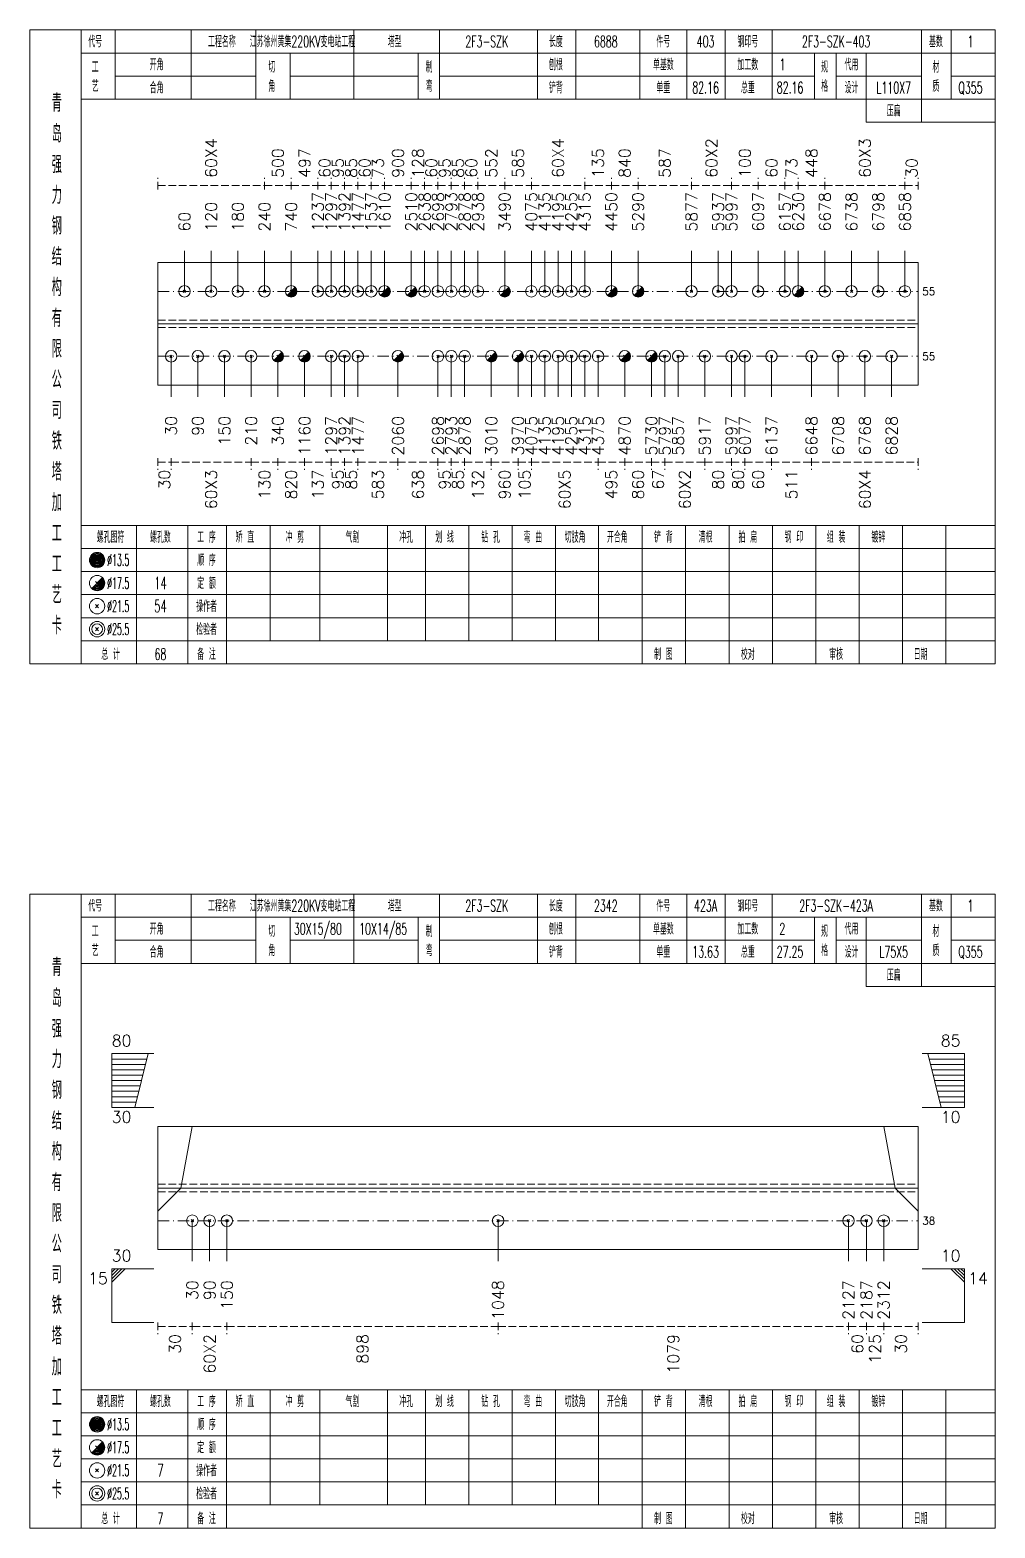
# Model space of a CAD drawing. Extents: x 0 to 4623, y -1159 to 4890.
# Drawn here: x 4359.6 to 4611, y 2925 to 3315 of the extents above; entities that cross this region are included whole.
import ezdxf
from ezdxf.enums import TextEntityAlignment as Align

# ---------------------------------------------------------------- set-up
doc = ezdxf.new("R2010")
doc.units = 0
doc.header["$MEASUREMENT"] = 0
doc.linetypes.add('一点画线', pattern=[5.2, 3, -1, 0.2, -1])
doc.linetypes.add('虚线', pattern=[2.75, 2, -0.75])
doc.layers.get('0').update_dxf_attribs({"linetype": 'CONTINUOUS', "lineweight": 25})
for name, color, linetype, lineweight in [('1', 7, 'CONTINUOUS', 25), ('4', 7, 'CONTINUOUS', 25), ('5', 7, 'CONTINUOUS', 25)]:
    doc.layers.add(name, color=color, linetype=linetype, lineweight=lineweight)
doc.styles.get("Standard").update_dxf_attribs({"font": 'simplex.shx', "width": 0.7, "height": 3, "bigfont": 'gbhzfs.shx'})

# ---------------------------------------------------------------- blocks, each defined once
blk = doc.blocks.new('孔21.5')
at = {"layer": '5', "color": 7, "linetype": 'Continuous', "lineweight": 13}
for p, q in [((-0.2, -0.2), (0.2, 0.2)), ((-0.2, 0.2), (0.2, -0.2))]:
    blk.add_line(p, q, dxfattribs=at)
blk.add_circle((0, 0), 1, dxfattribs=at)
blk = doc.blocks.new('孔17.5')
at = {"layer": '5', "color": 7, "linetype": 'Continuous', "lineweight": 13}
for p, q in [((-0.707, -0.707), (0.707, 0.707)), ((-0.2, 0.2), (0.2, -0.2))]:
    blk.add_line(p, q, dxfattribs=at)
blk.add_circle((0, 0), 1, dxfattribs=at)
for radius in [0.9, 0.8, 0.7, 0.6, 0.5, 0.4, 0.3, 0.2, 0.1]:
    blk.add_arc((0, 0), radius, 225, 45, dxfattribs=at)

msp = doc.modelspace()

# ---------------------------------------------------------------- linework, layer by layer
at = {"color": 8, "linetype": '虚线', "lineweight": 9}
for p, q in [((4392.9, 3273.5), (4392.9, 3276.5)), ((4420.704, 3273.5), (4420.704, 3276.5)), ((4420.704, 3273.5), (4420.704, 3276.5)), ((4427.654, 3273.5), (4427.654, 3276.5)), ((4427.654, 3273.5), (4427.654, 3276.5)), ((4434.605, 3273.5), (4434.605, 3276.5)), ((4434.605, 3273.5), (4434.605, 3276.5)), ((4438.081, 3273.5), (4438.081, 3276.5)), ((4438.081, 3273.5), (4438.081, 3276.5)), ((4441.556, 3273.5), (4441.556, 3276.5)), ((4441.556, 3273.5), (4441.556, 3276.5)), ((4445.032, 3273.5), (4445.032, 3276.5)), ((4445.032, 3273.5), (4445.032, 3276.5)), ((4448.507, 3273.5), (4448.507, 3276.5)), ((4448.507, 3273.5), (4448.507, 3276.5)), ((4451.982, 3273.5), (4451.982, 3276.5)), ((4451.982, 3273.5), (4451.982, 3276.5)), ((4458.933, 3273.5), (4458.933, 3276.5)), ((4458.933, 3273.5), (4458.933, 3276.5)), ((4462.409, 3273.5), (4462.409, 3276.5)), ((4462.409, 3273.5), (4462.409, 3276.5)), ((4465.884, 3273.5), (4465.884, 3276.5)), ((4465.884, 3273.5), (4465.884, 3276.5)), ((4469.36, 3273.5), (4469.36, 3276.5)), ((4469.36, 3273.5), (4469.36, 3276.5)), ((4472.835, 3273.5), (4472.835, 3276.5)), ((4472.835, 3273.5), (4472.835, 3276.5)), ((4476.311, 3273.5), (4476.311, 3276.5)), ((4476.311, 3273.5), (4476.311, 3276.5)), ((4483.261, 3273.5), (4483.261, 3276.5)), ((4483.261, 3273.5), (4483.261, 3276.5)), ((4490.212, 3273.5), (4490.212, 3276.5)), ((4490.212, 3273.5), (4490.212, 3276.5)), ((4504.114, 3273.5), (4504.114, 3276.5)), ((4504.114, 3273.5), (4504.114, 3276.5)), ((4511.065, 3273.5), (4511.065, 3276.5)), ((4511.065, 3273.5), (4511.065, 3276.5)), ((4518.016, 3273.5), (4518.016, 3276.5)), ((4518.016, 3273.5), (4518.016, 3276.5)), ((4531.918, 3273.5), (4531.918, 3276.5)), ((4531.918, 3273.5), (4531.918, 3276.5)), ((4542.344, 3273.5), (4542.344, 3276.5)), ((4542.344, 3273.5), (4542.344, 3276.5)), ((4549.295, 3273.5), (4549.295, 3276.5)), ((4549.295, 3273.5), (4549.295, 3276.5)), ((4556.246, 3273.5), (4556.246, 3276.5)), ((4556.246, 3273.5), (4556.246, 3276.5)), ((4559.721, 3273.5), (4559.721, 3276.5)), ((4559.721, 3273.5), (4559.721, 3276.5)), ((4566.672, 3273.5), (4566.672, 3276.5)), ((4566.672, 3273.5), (4566.672, 3276.5)), ((4587.525, 3273.5), (4587.525, 3276.5)), ((4587.525, 3273.5), (4587.525, 3276.5)), ((4591, 3273.5), (4591, 3276.5)), ((4392.9, 3274.5), (4420.704, 3274.5)), ((4420.704, 3274.5), (4427.654, 3274.5)), ((4427.654, 3274.5), (4434.605, 3274.5)), ((4434.605, 3274.5), (4438.081, 3274.5)), ((4438.081, 3274.5), (4441.556, 3274.5)), ((4441.556, 3274.5), (4445.032, 3274.5)), ((4445.032, 3274.5), (4448.507, 3274.5)), ((4448.507, 3274.5), (4451.982, 3274.5)), ((4451.982, 3274.5), (4458.933, 3274.5)), ((4458.933, 3274.5), (4462.409, 3274.5)), ((4462.409, 3274.5), (4465.884, 3274.5)), ((4465.884, 3274.5), (4469.36, 3274.5)), ((4469.36, 3274.5), (4472.835, 3274.5)), ((4472.835, 3274.5), (4476.311, 3274.5)), ((4476.311, 3274.5), (4483.261, 3274.5)), ((4483.261, 3274.5), (4490.212, 3274.5)), ((4490.212, 3274.5), (4504.114, 3274.5)), ((4504.114, 3274.5), (4511.065, 3274.5)), ((4511.065, 3274.5), (4518.016, 3274.5)), ((4518.016, 3274.5), (4531.918, 3274.5)), ((4531.918, 3274.5), (4542.344, 3274.5)), ((4542.344, 3274.5), (4549.295, 3274.5)), ((4549.295, 3274.5), (4556.246, 3274.5)), ((4556.246, 3274.5), (4559.721, 3274.5)), ((4559.721, 3274.5), (4566.672, 3274.5)), ((4566.672, 3274.5), (4587.525, 3274.5)), ((4587.525, 3274.5), (4591, 3274.5)), ((4392.9, 3203.5), (4392.9, 3200.5)), ((4392.9, 3202.5), (4396.375, 3202.5)), ((4396.375, 3203.5), (4396.375, 3200.5)), ((4396.375, 3203.5), (4396.375, 3200.5)), ((4396.375, 3202.5), (4417.228, 3202.5)), ((4417.228, 3203.5), (4417.228, 3200.5)), ((4417.228, 3203.5), (4417.228, 3200.5)), ((4417.228, 3202.5), (4424.179, 3202.5)), ((4424.179, 3203.5), (4424.179, 3200.5)), ((4424.179, 3203.5), (4424.179, 3200.5)), ((4424.179, 3202.5), (4431.13, 3202.5)), ((4431.13, 3203.5), (4431.13, 3200.5)), ((4431.13, 3203.5), (4431.13, 3200.5)), ((4431.13, 3202.5), (4438.081, 3202.5)), ((4438.081, 3203.5), (4438.081, 3200.5)), ((4438.081, 3203.5), (4438.081, 3200.5)), ((4438.081, 3202.5), (4441.556, 3202.5)), ((4441.556, 3203.5), (4441.556, 3200.5)), ((4441.556, 3203.5), (4441.556, 3200.5)), ((4441.556, 3202.5), (4445.032, 3202.5)), ((4445.032, 3203.5), (4445.032, 3200.5)), ((4445.032, 3203.5), (4445.032, 3200.5)), ((4445.032, 3202.5), (4455.458, 3202.5)), ((4455.458, 3203.5), (4455.458, 3200.5)), ((4455.458, 3203.5), (4455.458, 3200.5)), ((4455.458, 3202.5), (4465.884, 3202.5)), ((4465.884, 3203.5), (4465.884, 3200.5)), ((4465.884, 3203.5), (4465.884, 3200.5)), ((4465.884, 3202.5), (4469.36, 3202.5)), ((4469.36, 3203.5), (4469.36, 3200.5)), ((4469.36, 3203.5), (4469.36, 3200.5)), ((4469.36, 3202.5), (4472.835, 3202.5)), ((4472.835, 3203.5), (4472.835, 3200.5)), ((4472.835, 3203.5), (4472.835, 3200.5)), ((4472.835, 3202.5), (4479.786, 3202.5)), ((4479.786, 3203.5), (4479.786, 3200.5)), ((4479.786, 3203.5), (4479.786, 3200.5)), ((4479.786, 3202.5), (4486.737, 3202.5)), ((4486.737, 3203.5), (4486.737, 3200.5)), ((4486.737, 3203.5), (4486.737, 3200.5)), ((4486.737, 3202.5), (4490.212, 3202.5)), ((4490.212, 3203.5), (4490.212, 3200.5)), ((4490.212, 3203.5), (4490.212, 3200.5)), ((4490.212, 3202.5), (4507.589, 3202.5)), ((4507.589, 3203.5), (4507.589, 3200.5)), ((4507.589, 3203.5), (4507.589, 3200.5)), ((4507.589, 3202.5), (4514.54, 3202.5)), ((4514.54, 3203.5), (4514.54, 3200.5)), ((4514.54, 3203.5), (4514.54, 3200.5)), ((4514.54, 3202.5), (4521.491, 3202.5)), ((4521.491, 3203.5), (4521.491, 3200.5)), ((4521.491, 3203.5), (4521.491, 3200.5)), ((4521.491, 3202.5), (4524.967, 3202.5)), ((4524.967, 3203.5), (4524.967, 3200.5)), ((4524.967, 3203.5), (4524.967, 3200.5)), ((4524.967, 3202.5), (4535.393, 3202.5)), ((4535.393, 3203.5), (4535.393, 3200.5)), ((4535.393, 3203.5), (4535.393, 3200.5)), ((4535.393, 3202.5), (4542.344, 3202.5)), ((4542.344, 3203.5), (4542.344, 3200.5)), ((4542.344, 3203.5), (4542.344, 3200.5)), ((4542.344, 3202.5), (4545.819, 3202.5)), ((4545.819, 3203.5), (4545.819, 3200.5)), ((4545.819, 3203.5), (4545.819, 3200.5)), ((4545.819, 3202.5), (4552.77, 3202.5)), ((4552.77, 3203.5), (4552.77, 3200.5)), ((4552.77, 3203.5), (4552.77, 3200.5)), ((4552.77, 3202.5), (4563.196, 3202.5)), ((4563.196, 3203.5), (4563.196, 3200.5)), ((4563.196, 3203.5), (4563.196, 3200.5)), ((4563.196, 3202.5), (4591, 3202.5)), ((4591, 3203.5), (4591, 3200.5)), ((4392.9, 2978.5), (4392.9, 2975.5)), ((4392.9, 2977.5), (4401.9, 2977.5)), ((4401.9, 2978.5), (4401.9, 2975.5)), ((4401.9, 2978.5), (4401.9, 2975.5)), ((4401.9, 2977.5), (4410.9, 2977.5)), ((4410.9, 2978.5), (4410.9, 2975.5)), ((4410.9, 2978.5), (4410.9, 2975.5)), ((4410.9, 2977.5), (4481.546, 2977.5)), ((4481.546, 2978.5), (4481.546, 2975.5)), ((4481.546, 2978.5), (4481.546, 2975.5)), ((4481.546, 2977.5), (4572.814, 2977.5)), ((4572.814, 2978.5), (4572.814, 2975.5)), ((4572.814, 2978.5), (4572.814, 2975.5)), ((4572.814, 2977.5), (4577.5, 2977.5)), ((4577.5, 2978.5), (4577.5, 2975.5)), ((4577.5, 2978.5), (4577.5, 2975.5)), ((4577.5, 2977.5), (4582, 2977.5)), ((4582, 2978.5), (4582, 2975.5)), ((4582, 2978.5), (4582, 2975.5)), ((4582, 2977.5), (4591, 2977.5)), ((4591, 2978.5), (4591, 2975.5))]:
    msp.add_line(p, q, dxfattribs=at)
at = {"color": 7, "linetype": 'Continuous', "lineweight": 13}
for p, q in [((4399.851, 3246.955), (4399.851, 3257.5)), ((4406.802, 3246.955), (4406.802, 3257.5)), ((4413.753, 3246.955), (4413.753, 3257.5)), ((4420.704, 3246.955), (4420.704, 3257.5)), ((4427.654, 3246.955), (4427.654, 3257.5)), ((4434.605, 3246.955), (4434.605, 3257.5)), ((4438.081, 3246.955), (4438.081, 3257.5)), ((4441.556, 3246.955), (4441.556, 3257.5)), ((4445.032, 3246.955), (4445.032, 3257.5)), ((4448.507, 3246.955), (4448.507, 3257.5)), ((4451.982, 3246.955), (4451.982, 3257.5)), ((4458.933, 3246.955), (4458.933, 3257.5)), ((4462.409, 3246.955), (4462.409, 3257.5)), ((4465.884, 3246.955), (4465.884, 3257.5)), ((4469.36, 3246.955), (4469.36, 3257.5)), ((4472.835, 3246.955), (4472.835, 3257.5)), ((4476.311, 3246.955), (4476.311, 3257.5)), ((4483.261, 3246.955), (4483.261, 3257.5)), ((4490.212, 3246.955), (4490.212, 3257.5)), ((4493.688, 3246.955), (4493.688, 3257.5)), ((4497.163, 3246.955), (4497.163, 3257.5)), ((4500.639, 3246.955), (4500.639, 3257.5)), ((4504.114, 3246.955), (4504.114, 3257.5)), ((4511.065, 3246.955), (4511.065, 3257.5)), ((4518.016, 3246.955), (4518.016, 3257.5)), ((4531.918, 3246.955), (4531.918, 3257.5)), ((4538.868, 3246.955), (4538.868, 3257.5)), ((4542.344, 3246.955), (4542.344, 3257.5)), ((4549.295, 3246.955), (4549.295, 3257.5)), ((4556.246, 3246.955), (4556.246, 3257.5)), ((4559.721, 3246.955), (4559.721, 3257.5)), ((4566.672, 3246.955), (4566.672, 3257.5)), ((4573.623, 3246.955), (4573.623, 3257.5)), ((4580.574, 3246.955), (4580.574, 3257.5)), ((4587.525, 3246.955), (4587.525, 3257.5)), ((4396.375, 3230.045), (4396.375, 3219.5)), ((4403.326, 3230.045), (4403.326, 3219.5)), ((4410.277, 3230.045), (4410.277, 3219.5)), ((4417.228, 3230.045), (4417.228, 3219.5)), ((4424.179, 3230.045), (4424.179, 3219.5)), ((4431.13, 3230.045), (4431.13, 3219.5)), ((4438.081, 3230.045), (4438.081, 3219.5)), ((4441.556, 3230.045), (4441.556, 3219.5)), ((4445.032, 3230.045), (4445.032, 3219.5)), ((4455.458, 3230.045), (4455.458, 3219.5)), ((4465.884, 3230.045), (4465.884, 3219.5)), ((4469.36, 3230.045), (4469.36, 3219.5)), ((4472.835, 3230.045), (4472.835, 3219.5)), ((4479.786, 3230.045), (4479.786, 3219.5)), ((4486.737, 3230.045), (4486.737, 3219.5)), ((4490.212, 3230.045), (4490.212, 3219.5)), ((4493.688, 3230.045), (4493.688, 3219.5)), ((4497.163, 3230.045), (4497.163, 3219.5)), ((4500.639, 3230.045), (4500.639, 3219.5)), ((4504.114, 3230.045), (4504.114, 3219.5)), ((4507.589, 3230.045), (4507.589, 3219.5)), ((4514.54, 3230.045), (4514.54, 3219.5)), ((4521.491, 3230.045), (4521.491, 3219.5)), ((4524.967, 3230.045), (4524.967, 3219.5)), ((4528.442, 3230.045), (4528.442, 3219.5)), ((4535.393, 3230.045), (4535.393, 3219.5)), ((4542.344, 3230.045), (4542.344, 3219.5)), ((4545.819, 3230.045), (4545.819, 3219.5)), ((4552.77, 3230.045), (4552.77, 3219.5)), ((4563.196, 3230.045), (4563.196, 3219.5)), ((4570.147, 3230.045), (4570.147, 3219.5)), ((4577.098, 3230.045), (4577.098, 3219.5)), ((4584.049, 3230.045), (4584.049, 3219.5)), ((4380.9, 3048.5), (4391.9, 3048.5)), ((4380.9, 3034.5), (4380.9, 3048.5)), ((4380.9, 3047.1), (4390.05, 3047.1)), ((4386.9, 3034.5), (4390.4, 3048.5)), ((4603, 3048.5), (4592, 3048.5)), ((4597, 3034.5), (4593.5, 3048.5)), ((4603, 3047.1), (4593.85, 3047.1)), ((4603, 3034.5), (4603, 3048.5)), ((4380.9, 3045.7), (4389.7, 3045.7)), ((4380.9, 3044.3), (4389.35, 3044.3)), ((4380.9, 3042.9), (4389, 3042.9)), ((4603, 3045.7), (4594.2, 3045.7)), ((4603, 3044.3), (4594.55, 3044.3)), ((4603, 3042.9), (4594.9, 3042.9)), ((4380.9, 3041.5), (4388.65, 3041.5)), ((4380.9, 3040.1), (4388.3, 3040.1)), ((4380.9, 3038.7), (4387.95, 3038.7)), ((4603, 3041.5), (4595.25, 3041.5)), ((4603, 3040.1), (4595.6, 3040.1)), ((4603, 3038.7), (4595.95, 3038.7)), ((4380.9, 3037.3), (4387.6, 3037.3)), ((4380.9, 3035.9), (4387.25, 3035.9)), ((4380.9, 3034.5), (4391.9, 3034.5)), ((4603, 3034.5), (4592, 3034.5)), ((4603, 3037.3), (4596.3, 3037.3)), ((4603, 3035.9), (4596.65, 3035.9)), ((4398.9, 3013.5), (4401.9, 3029.5)), ((4585, 3013.5), (4582, 3029.5)), ((4392.9, 3007.5), (4398.9, 3013.5)), ((4591, 3007.5), (4585, 3013.5)), ((4401.9, 3005), (4401.9, 2994.5)), ((4406.4, 3005), (4406.4, 2994.5)), ((4410.9, 3005), (4410.9, 2994.5)), ((4481.546, 3005), (4481.546, 2994.5)), ((4572.814, 3005), (4572.814, 2994.5)), ((4577.5, 3005), (4577.5, 2994.5)), ((4582, 3005), (4582, 2994.5)), ((4380.9, 2992.5), (4391.9, 2992.5)), ((4380.9, 2992.5), (4380.9, 2978.5)), ((4381.775, 2992.5), (4380.9, 2991.625)), ((4382.65, 2992.5), (4380.9, 2990.75)), ((4383.525, 2992.5), (4380.9, 2989.875)), ((4384.4, 2992.5), (4380.9, 2989)), ((4603, 2992.5), (4592, 2992.5)), ((4599.5, 2992.5), (4603, 2989)), ((4600.375, 2992.5), (4603, 2989.875)), ((4601.25, 2992.5), (4603, 2990.75)), ((4602.125, 2992.5), (4603, 2991.625)), ((4603, 2992.5), (4603, 2978.5)), ((4380.9, 2978.5), (4391.9, 2978.5)), ((4603, 2978.5), (4592, 2978.5))]:
    msp.add_line(p, q, dxfattribs=at)
at = {"color": 7, "linetype": 'Continuous', "lineweight": 18}
for p, q in [((4392.9, 3254.455), (4392.9, 3222.545)), ((4392.9, 3254.455), (4591, 3254.455)), ((4591, 3254.455), (4591, 3222.545)), ((4392.9, 3238.5), (4591, 3238.5)), ((4392.9, 3029.5), (4392.9, 2997.5)), ((4392.9, 3029.5), (4591, 3029.5)), ((4591, 3029.5), (4591, 2997.5)), ((4392.9, 3013.5), (4591, 3013.5))]:
    msp.add_line(p, q, dxfattribs=at)
at = {"color": 3, "linetype": '一点画线', "lineweight": 13}
for p, q in [((4392.9, 3246.955), (4591, 3246.955)), ((4392.9, 3230.045), (4591, 3230.045)), ((4392.9, 3005), (4591, 3005))]:
    msp.add_line(p, q, dxfattribs=at)
at = {"color": 1, "linetype": '虚线', "lineweight": 18}
for p, q in [((4392.9, 3239.455), (4591, 3239.455)), ((4392.9, 3237.545), (4591, 3237.545)), ((4392.9, 3014.5), (4591, 3014.5)), ((4392.9, 3012.5), (4591, 3012.5))]:
    msp.add_line(p, q, dxfattribs=at)
at = {"layer": '1', "color": 7, "linetype": 'Continuous', "lineweight": 18}
for p, q in [((4392.9, 3222.545), (4591, 3222.545)), ((4392.9, 2997.5), (4591, 2997.5))]:
    msp.add_line(p, q, dxfattribs=at)
at = {"layer": '4', "color": 1, "linetype": 'Continuous', "lineweight": 18}
for p, q in [((4372.9, 3150), (4372.9, 3315)), ((4381.8, 3297), (4381.8, 3315)), ((4401.6, 3297), (4401.6, 3315)), ((4418.4, 3297), (4418.4, 3315)), ((4444, 3297), (4444, 3315)), ((4466.3, 3297), (4466.3, 3315)), ((4491.8, 3297), (4491.8, 3315)), ((4501.8, 3297), (4501.8, 3315)), ((4518.5, 3297), (4518.5, 3315)), ((4530.7, 3297), (4530.7, 3315)), ((4540.7, 3297), (4540.7, 3315)), ((4552.9, 3297), (4552.9, 3315)), ((4591.8, 3291), (4591.8, 3315)), ((4599.6, 3297), (4599.6, 3315)), ((4372.9, 3309), (4611, 3309)), ((4427.4, 3297), (4427.4, 3309)), ((4460.7, 3297), (4460.7, 3309)), ((4564, 3297), (4564, 3309)), ((4569.6, 3297), (4569.6, 3309)), ((4577.4, 3291), (4577.4, 3309)), ((4381.8, 3303), (4418.4, 3303)), ((4427.4, 3303), (4460.7, 3303)), ((4466.3, 3303), (4564, 3303)), ((4569.6, 3303), (4591.8, 3303)), ((4599.6, 3303), (4611, 3303)), ((4372.9, 3297), (4611, 3297)), ((4577.4, 3291), (4611, 3291)), ((4372.9, 3186), (4611, 3186)), ((4387.4, 3150), (4387.4, 3186)), ((4400.7, 3150), (4400.7, 3186)), ((4410.8, 3150), (4410.8, 3186)), ((4422.2, 3156), (4422.2, 3186)), ((4435.1, 3156), (4435.1, 3186)), ((4452.7, 3156), (4452.7, 3186)), ((4462.6, 3156), (4462.6, 3186)), ((4473.9, 3156), (4473.9, 3186)), ((4485.2, 3156), (4485.2, 3186)), ((4496.5, 3156), (4496.5, 3186)), ((4507.7, 3156), (4507.7, 3186)), ((4519.1, 3156), (4519.1, 3186)), ((4530.4, 3156), (4530.4, 3186)), ((4541.7, 3156), (4541.7, 3186)), ((4553, 3156), (4553, 3186)), ((4564.3, 3156), (4564.3, 3186)), ((4575.6, 3156), (4575.6, 3186)), ((4586.9, 3156), (4586.9, 3186)), ((4598.2, 3156), (4598.2, 3186)), ((4372.9, 3180), (4611, 3180)), ((4372.9, 3174), (4611, 3174)), ((4372.9, 3168), (4611, 3168)), ((4372.9, 3162), (4611, 3162)), ((4372.9, 3156), (4611, 3156)), ((4519.1, 3150), (4519.1, 3156)), ((4530.4, 3150), (4530.4, 3156)), ((4541.7, 3150), (4541.7, 3156)), ((4553, 3150), (4553, 3156)), ((4564.3, 3150), (4564.3, 3156)), ((4575.6, 3150), (4575.6, 3156)), ((4586.9, 3150), (4586.9, 3156)), ((4598.2, 3150), (4598.2, 3156)), ((4372.9, 2925), (4372.9, 3090)), ((4381.8, 3072), (4381.8, 3090)), ((4401.6, 3072), (4401.6, 3090)), ((4418.4, 3072), (4418.4, 3090)), ((4444, 3072), (4444, 3090)), ((4466.3, 3072), (4466.3, 3090)), ((4491.8, 3072), (4491.8, 3090)), ((4501.8, 3072), (4501.8, 3090)), ((4518.5, 3072), (4518.5, 3090)), ((4530.7, 3072), (4530.7, 3090)), ((4540.7, 3072), (4540.7, 3090)), ((4552.9, 3072), (4552.9, 3090)), ((4591.8, 3066), (4591.8, 3090)), ((4599.6, 3072), (4599.6, 3090)), ((4372.9, 3084), (4611, 3084)), ((4427.4, 3072), (4427.4, 3084)), ((4460.7, 3072), (4460.7, 3084)), ((4564, 3072), (4564, 3084)), ((4569.6, 3072), (4569.6, 3084)), ((4577.4, 3066), (4577.4, 3084)), ((4381.8, 3078), (4418.4, 3078)), ((4427.4, 3078), (4460.7, 3078)), ((4466.3, 3078), (4564, 3078)), ((4569.6, 3078), (4591.8, 3078)), ((4599.6, 3078), (4611, 3078)), ((4372.9, 3072), (4611, 3072)), ((4577.4, 3066), (4611, 3066)), ((4372.9, 2961), (4611, 2961)), ((4387.4, 2925), (4387.4, 2961)), ((4400.7, 2925), (4400.7, 2961)), ((4410.8, 2925), (4410.8, 2961)), ((4422.2, 2931), (4422.2, 2961)), ((4435.1, 2931), (4435.1, 2961)), ((4452.7, 2931), (4452.7, 2961)), ((4462.6, 2931), (4462.6, 2961)), ((4473.9, 2931), (4473.9, 2961)), ((4485.2, 2931), (4485.2, 2961)), ((4496.5, 2931), (4496.5, 2961)), ((4507.7, 2931), (4507.7, 2961)), ((4519.1, 2931), (4519.1, 2961)), ((4530.4, 2931), (4530.4, 2961)), ((4541.7, 2931), (4541.7, 2961)), ((4553, 2931), (4553, 2961)), ((4564.3, 2931), (4564.3, 2961)), ((4575.6, 2931), (4575.6, 2961)), ((4586.9, 2931), (4586.9, 2961)), ((4598.2, 2931), (4598.2, 2961)), ((4372.9, 2955), (4611, 2955)), ((4372.9, 2949), (4611, 2949)), ((4372.9, 2943), (4611, 2943)), ((4372.9, 2937), (4611, 2937)), ((4372.9, 2931), (4611, 2931)), ((4519.1, 2925), (4519.1, 2931)), ((4530.4, 2925), (4530.4, 2931)), ((4541.7, 2925), (4541.7, 2931)), ((4553, 2925), (4553, 2931)), ((4564.3, 2925), (4564.3, 2931)), ((4575.6, 2925), (4575.6, 2931)), ((4586.9, 2925), (4586.9, 2931)), ((4598.2, 2925), (4598.2, 2931))]:
    msp.add_line(p, q, dxfattribs=at)
at = {"layer": '4', "color": 7, "linetype": 'Continuous', "lineweight": 13}
for p, q in [((4376.9, 3176.8), (4377.3, 3177.2)), ((4377.3, 3176.8), (4376.9, 3177.2)), ((4375.686, 3169.586), (4378.514, 3172.414)), ((4376.7, 3171.4), (4377.5, 3170.6)), ((4376.7, 3164.6), (4377.5, 3165.4)), ((4376.7, 3165.4), (4377.5, 3164.6)), ((4376.7, 3158.6), (4377.5, 3159.4)), ((4376.7, 3159.4), (4377.5, 3158.6)), ((4376.9, 2951.8), (4377.3, 2952.2)), ((4377.3, 2951.8), (4376.9, 2952.2)), ((4375.686, 2944.586), (4378.514, 2947.414)), ((4376.7, 2946.4), (4377.5, 2945.6)), ((4376.7, 2939.6), (4377.5, 2940.4)), ((4376.7, 2940.4), (4377.5, 2939.6)), ((4376.7, 2933.6), (4377.5, 2934.4)), ((4376.7, 2934.4), (4377.5, 2933.6))]:
    msp.add_line(p, q, dxfattribs=at)
at = {"layer": '4', "color": 1, "linetype": 'Continuous', "lineweight": 18}
for points in [[(4359.6, 3315), (4359.6, 3150), (4611, 3150), (4611, 3315)], [(4359.6, 3090), (4359.6, 2925), (4611, 2925), (4611, 3090)]]:
    msp.add_lwpolyline(points, close=True, dxfattribs=at)
at = {"layer": '4', "color": 7, "linetype": 'Continuous', "lineweight": 13}
for centre, radius in [((4377.1, 3177), 2), ((4377.1, 3177), 1.8), ((4377.1, 3177), 1.6), ((4377.1, 3177), 1.4), ((4377.1, 3177), 1.2), ((4377.1, 3177), 1), ((4377.1, 3177), 0.8), ((4377.1, 3177), 0.6), ((4377.1, 3177), 0.4), ((4377.1, 3177), 0.2), ((4377.1, 3171), 2), ((4377.1, 3165), 2), ((4377.1, 3159), 2), ((4377.1, 3159), 1.4), ((4377.1, 2952), 2), ((4377.1, 2952), 1.8), ((4377.1, 2952), 1.6), ((4377.1, 2952), 1.4), ((4377.1, 2952), 1.2), ((4377.1, 2952), 1), ((4377.1, 2952), 0.8), ((4377.1, 2952), 0.6), ((4377.1, 2952), 0.4), ((4377.1, 2952), 0.2), ((4377.1, 2946), 2), ((4377.1, 2940), 2), ((4377.1, 2934), 2), ((4377.1, 2934), 1.4)]:
    msp.add_circle(centre, radius, dxfattribs=at)
for centre, radius in [((4377.1, 3171), 1.8), ((4377.1, 3171), 1.6), ((4377.1, 3171), 1.4), ((4377.1, 3171), 1.2), ((4377.1, 3171), 1), ((4377.1, 3171), 0.8), ((4377.1, 3171), 0.6), ((4377.1, 3171), 0.4), ((4377.1, 3171), 0.2), ((4377.1, 2946), 1.8), ((4377.1, 2946), 1.6), ((4377.1, 2946), 1.4), ((4377.1, 2946), 1.2), ((4377.1, 2946), 1), ((4377.1, 2946), 0.8), ((4377.1, 2946), 0.6), ((4377.1, 2946), 0.4), ((4377.1, 2946), 0.2)]:
    msp.add_arc(centre, radius, 225, 45, dxfattribs=at)

# ---------------------------------------------------------------- block references
at = {"color": 7, "linetype": 'Continuous', "lineweight": 13, "xscale": 1.5, "yscale": 1.5, "zscale": 1.5}
for name, p in [('孔21.5', (4399.851, 3246.955)), ('孔21.5', (4406.802, 3246.955)), ('孔21.5', (4413.753, 3246.955)), ('孔21.5', (4420.704, 3246.955)), ('孔17.5', (4427.654, 3246.955)), ('孔21.5', (4434.605, 3246.955)), ('孔21.5', (4438.081, 3246.955)), ('孔21.5', (4441.556, 3246.955)), ('孔21.5', (4445.032, 3246.955)), ('孔21.5', (4448.507, 3246.955)), ('孔17.5', (4451.982, 3246.955)), ('孔17.5', (4458.933, 3246.955)), ('孔21.5', (4462.409, 3246.955)), ('孔21.5', (4465.884, 3246.955)), ('孔21.5', (4469.36, 3246.955)), ('孔21.5', (4472.835, 3246.955)), ('孔21.5', (4476.311, 3246.955)), ('孔17.5', (4483.261, 3246.955)), ('孔21.5', (4490.212, 3246.955)), ('孔21.5', (4493.688, 3246.955)), ('孔21.5', (4497.163, 3246.955)), ('孔21.5', (4500.639, 3246.955)), ('孔21.5', (4504.114, 3246.955)), ('孔17.5', (4511.065, 3246.955)), ('孔17.5', (4518.016, 3246.955)), ('孔21.5', (4531.918, 3246.955)), ('孔21.5', (4538.868, 3246.955)), ('孔21.5', (4542.344, 3246.955)), ('孔21.5', (4549.295, 3246.955)), ('孔21.5', (4556.246, 3246.955)), ('孔17.5', (4559.721, 3246.955)), ('孔21.5', (4566.672, 3246.955)), ('孔21.5', (4573.623, 3246.955)), ('孔21.5', (4580.574, 3246.955)), ('孔21.5', (4587.525, 3246.955))]:
    msp.add_blockref(name, p, dxfattribs=at)
at = {"layer": '1', "color": 7, "linetype": 'Continuous', "lineweight": 13, "xscale": 1.5, "yscale": 1.5, "zscale": 1.5}
for name, p in [('孔21.5', (4396.375, 3230.045)), ('孔21.5', (4403.326, 3230.045)), ('孔21.5', (4410.277, 3230.045)), ('孔21.5', (4417.228, 3230.045)), ('孔17.5', (4424.179, 3230.045)), ('孔17.5', (4431.13, 3230.045)), ('孔21.5', (4438.081, 3230.045)), ('孔21.5', (4441.556, 3230.045)), ('孔21.5', (4445.032, 3230.045)), ('孔17.5', (4455.458, 3230.045)), ('孔21.5', (4465.884, 3230.045)), ('孔21.5', (4469.36, 3230.045)), ('孔21.5', (4472.835, 3230.045)), ('孔17.5', (4479.786, 3230.045)), ('孔17.5', (4486.737, 3230.045)), ('孔21.5', (4490.212, 3230.045)), ('孔21.5', (4493.688, 3230.045)), ('孔21.5', (4497.163, 3230.045)), ('孔21.5', (4500.639, 3230.045)), ('孔21.5', (4504.114, 3230.045)), ('孔21.5', (4507.589, 3230.045)), ('孔17.5', (4514.54, 3230.045)), ('孔17.5', (4521.491, 3230.045)), ('孔21.5', (4524.967, 3230.045)), ('孔21.5', (4528.442, 3230.045)), ('孔21.5', (4535.393, 3230.045)), ('孔21.5', (4542.344, 3230.045)), ('孔21.5', (4545.819, 3230.045)), ('孔21.5', (4552.77, 3230.045)), ('孔21.5', (4563.196, 3230.045)), ('孔21.5', (4570.147, 3230.045)), ('孔21.5', (4577.098, 3230.045)), ('孔21.5', (4584.049, 3230.045)), ('孔21.5', (4401.9, 3005)), ('孔21.5', (4406.4, 3005)), ('孔21.5', (4410.9, 3005)), ('孔21.5', (4481.546, 3005)), ('孔21.5', (4572.814, 3005)), ('孔21.5', (4577.5, 3005)), ('孔21.5', (4582, 3005))]:
    msp.add_blockref(name, p, dxfattribs=at)

# ---------------------------------------------------------------- texts
at = {"color": 8, "linetype": 'Continuous', "lineweight": 9}
for s, p in [('60X4', (4406.802, 3276.5)), ('500', (4424.179, 3276.5)), ('497', (4431.13, 3276.5)), ('900', (4455.458, 3276.5)), ('128', (4460.671, 3276.5)), ('552', (4479.786, 3276.5)), ('585', (4486.737, 3276.5)), ('60X4', (4497.163, 3276.5)), ('135', (4507.589, 3276.5)), ('840', (4514.54, 3276.5)), ('587', (4524.967, 3276.5)), ('60X2', (4537.131, 3276.5)), ('100', (4545.819, 3276.5)), ('448', (4563.196, 3276.5)), ('60X3', (4577.098, 3276.5)), ('60', (4436.343, 3276.5)), ('95', (4439.818, 3276.5)), ('85', (4443.294, 3276.5)), ('60', (4446.769, 3276.5)), ('73', (4450.245, 3276.5)), ('60', (4464.146, 3276.5)), ('95', (4467.622, 3276.5)), ('85', (4471.097, 3276.5)), ('60', (4474.573, 3276.5)), ('60', (4552.77, 3276.5)), ('73', (4557.983, 3276.5)), ('30', (4589.262, 3276.5))]:
    msp.add_text(s, height=3, rotation=90, dxfattribs=at).set_placement(p, align=Align.MIDDLE_LEFT)
at = {"color": 7, "linetype": 'Continuous', "lineweight": 13}
for s, p in [('1237', (4434.605, 3262.5)), ('1297', (4438.081, 3262.5)), ('1392', (4441.556, 3262.5)), ('1477', (4445.032, 3262.5)), ('1537', (4448.507, 3262.5)), ('1610', (4451.982, 3262.5)), ('2510', (4458.933, 3262.5)), ('2638', (4462.409, 3262.5)), ('2698', (4465.884, 3262.5)), ('2793', (4469.36, 3262.5)), ('2878', (4472.835, 3262.5)), ('2938', (4476.311, 3262.5)), ('3490', (4483.261, 3262.5)), ('4075', (4490.212, 3262.5)), ('4135', (4493.688, 3262.5)), ('4195', (4497.163, 3262.5)), ('4255', (4500.639, 3262.5)), ('4315', (4504.114, 3262.5)), ('4450', (4511.065, 3262.5)), ('5290', (4518.016, 3262.5)), ('5877', (4531.918, 3262.5)), ('5937', (4538.868, 3262.5)), ('5997', (4542.344, 3262.5)), ('6097', (4549.295, 3262.5)), ('6157', (4556.246, 3262.5)), ('6230', (4559.721, 3262.5)), ('6678', (4566.672, 3262.5)), ('6738', (4573.623, 3262.5)), ('6798', (4580.574, 3262.5)), ('6858', (4587.525, 3262.5)), ('120', (4406.802, 3262.5)), ('180', (4413.753, 3262.5)), ('240', (4420.704, 3262.5)), ('740', (4427.654, 3262.5)), ('60', (4399.851, 3262.5))]:
    msp.add_text(s, height=3, rotation=90, dxfattribs=at).set_placement(p, align=Align.MIDDLE_LEFT)
for s, p in [('55', (4592, 3246.955)), ('55', (4592, 3230.045)), ('38', (4592, 3005))]:
    msp.add_text(s, height=2, dxfattribs=at).set_placement(p, align=Align.MIDDLE_LEFT)
at = {"color": 8, "linetype": 'Continuous', "lineweight": 9}
for s, p in [('30', (4394.638, 3200.5)), ('60X3', (4406.802, 3200.5)), ('130', (4420.704, 3200.5)), ('820', (4427.654, 3200.5)), ('137', (4434.605, 3200.5)), ('95', (4439.818, 3200.5)), ('85', (4443.294, 3200.5)), ('583', (4450.245, 3200.5)), ('638', (4460.671, 3200.5)), ('95', (4467.622, 3200.5)), ('85', (4471.097, 3200.5)), ('132', (4476.311, 3200.5)), ('960', (4483.261, 3200.5)), ('105', (4488.475, 3200.5)), ('60X5', (4498.901, 3200.5)), ('495', (4511.065, 3200.5)), ('860', (4518.016, 3200.5)), ('67', (4523.229, 3200.5)), ('60X2', (4530.18, 3200.5)), ('80', (4538.868, 3200.5)), ('80', (4544.082, 3200.5)), ('60', (4549.295, 3200.5)), ('511', (4557.983, 3200.5)), ('60X4', (4577.098, 3200.5)), ('30', (4397.4, 2975.5)), ('60X2', (4406.4, 2975.5)), ('898', (4446.223, 2975.5)), ('1079', (4527.18, 2975.5)), ('60', (4575.157, 2975.5)), ('125', (4579.75, 2975.5)), ('30', (4586.5, 2975.5))]:
    msp.add_text(s, height=3, rotation=90, dxfattribs=at).set_placement(p, align=Align.MIDDLE_RIGHT)
at = {"color": 7, "linetype": 'Continuous', "lineweight": 13}
for s, p in [('80', (4380.9, 3049.5)), ('30', (4380.9, 2993.5))]:
    msp.add_text(s, height=3, dxfattribs=at).set_placement(p, align=Align.BOTTOM_LEFT)
for s, p in [('85', (4602, 3049.5)), ('10', (4602, 2993.5))]:
    msp.add_text(s, height=3, dxfattribs=at).set_placement(p, align=Align.BOTTOM_RIGHT)
for s, p in [('30', (4380.9, 3033.5)), ('14', (4604, 2991.5))]:
    msp.add_text(s, height=3, dxfattribs=at).set_placement(p, align=Align.TOP_LEFT)
for s, p in [('10', (4602, 3033.5)), ('15', (4379.9, 2991.5))]:
    msp.add_text(s, height=3, dxfattribs=at).set_placement(p, align=Align.TOP_RIGHT)
at = {"layer": '1', "color": 7, "linetype": 'Continuous', "lineweight": 13}
for s, p in [('30', (4396.375, 3214.5)), ('90', (4403.326, 3214.5)), ('150', (4410.277, 3214.5)), ('210', (4417.228, 3214.5)), ('340', (4424.179, 3214.5)), ('1160', (4431.13, 3214.5)), ('1297', (4438.081, 3214.5)), ('1392', (4441.556, 3214.5)), ('1477', (4445.032, 3214.5)), ('2060', (4455.458, 3214.5)), ('2698', (4465.884, 3214.5)), ('2793', (4469.36, 3214.5)), ('2878', (4472.835, 3214.5)), ('3010', (4479.786, 3214.5)), ('3970', (4486.737, 3214.5)), ('4075', (4490.212, 3214.5)), ('4135', (4493.688, 3214.5)), ('4195', (4497.163, 3214.5)), ('4255', (4500.639, 3214.5)), ('4315', (4504.114, 3214.5)), ('4375', (4507.589, 3214.5)), ('4870', (4514.54, 3214.5)), ('5730', (4521.491, 3214.5)), ('5797', (4524.967, 3214.5)), ('5857', (4528.442, 3214.5)), ('5917', (4535.393, 3214.5)), ('5997', (4542.344, 3214.5)), ('6077', (4545.819, 3214.5)), ('6137', (4552.77, 3214.5)), ('6648', (4563.196, 3214.5)), ('6708', (4570.147, 3214.5)), ('6768', (4577.098, 3214.5)), ('6828', (4584.049, 3214.5)), ('30', (4401.9, 2989.5)), ('90', (4406.4, 2989.5)), ('150', (4410.9, 2989.5)), ('1048', (4481.546, 2989.5)), ('2127', (4572.814, 2989.5)), ('2187', (4577.5, 2989.5)), ('2312', (4582, 2989.5))]:
    msp.add_text(s, height=3, rotation=90, dxfattribs=at).set_placement(p, align=Align.MIDDLE_RIGHT)
at = {"layer": '4', "color": 1, "linetype": 'Continuous', "lineweight": 13}
for s, height, width, p in [('代号', 3, 0.6, (4376.6, 3312)), ('工程名称', 3, 0.6, (4409.6, 3312)), ('江苏徐州黄集220KV变电站工程', 3, 0.6, (4430.6, 3312)), ('塔型', 3, 0.6, (4454.6, 3312)), ('2F3-SZK', 3, 0.6, (4478.6, 3312)), ('长度', 3, 0.6, (4496.6, 3312)), ('6888', 3, 0.6, (4509.6, 3312)), ('件号', 3, 0.6, (4524.6, 3312)), ('403', 3, 0.6, (4535.6, 3312)), ('钢印号', 3, 0.6, (4546.6, 3312)), ('2F3-SZK-403', 3, 0.6, (4569.6, 3312)), ('基数', 3, 0.6, (4595.6, 3312)), ('1', 3, 0.6, (4604.6, 3312)), ('开角', 3, 0.6, (4392.6, 3306)), ('刨根', 3, 0.6, (4496.6, 3306)), ('单基数', 3, 0.6, (4524.6, 3306)), ('加工数', 3, 0.6, (4546.6, 3306)), ('1', 3, 0.6, (4555.6, 3306)), ('代用', 3, 0.6, (4573.6, 3306)), ('材', 3, 0.6, (4595.6, 3305.4)), ('工', 3, 0.6, (4376.6, 3305.4)), ('切', 3, 0.6, (4422.6, 3305.4)), ('制', 3, 0.6, (4463.6, 3305.4)), ('规', 3, 0.6, (4566.6, 3305.4)), ('艺', 3, 0.6, (4376.6, 3300.4)), ('合角', 3, 0.6, (4392.6, 3300)), ('角', 3, 0.6, (4422.6, 3300.4)), ('弯', 3, 0.6, (4463.6, 3300.4)), ('铲背', 3, 0.6, (4496.6, 3300)), ('单重', 3, 0.6, (4524.6, 3300)), ('82.16', 3, 0.6, (4535.6, 3300)), ('总重', 3, 0.6, (4546.6, 3300)), ('82.16', 3, 0.6, (4557.6, 3300)), ('格', 3, 0.6, (4566.6, 3300.4)), ('设计', 3, 0.6, (4573.6, 3300)), ('L110X7', 3, 0.6, (4584.6, 3300)), ('质', 3, 0.6, (4595.6, 3300.4)), ('Q355', 3, 0.6, (4604.6, 3300)), ('青', 4.6, 0.8, (4366.6, 3296)), ('压扁', 3, 0.6, (4584.6, 3294)), ('岛', 4.6, 0.8, (4366.6, 3288)), ('强', 4.6, 0.8, (4366.6, 3280)), ('力', 4.6, 0.8, (4366.6, 3272)), ('钢', 4.6, 0.8, (4366.6, 3264)), ('结', 4.6, 0.8, (4366.6, 3256)), ('构', 4.6, 0.8, (4366.6, 3248)), ('有', 4.6, 0.8, (4366.6, 3240)), ('限', 4.6, 0.8, (4366.6, 3232)), ('公', 4.6, 0.8, (4366.6, 3224)), ('司', 4.6, 0.8, (4366.6, 3216)), ('铁', 4.6, 0.8, (4366.6, 3208)), ('塔', 4.6, 0.8, (4366.6, 3200)), ('加', 4.6, 0.8, (4366.6, 3192)), ('工', 4.6, 0.8, (4366.6, 3184)), ('螺孔图符', 3, 0.6, (4380.6, 3183)), ('螺孔数', 3, 0.6, (4393.6, 3183)), ('工 序', 3, 0.6, (4405.6, 3183)), ('矫 直', 3, 0.6, (4415.6, 3183)), ('冲 剪', 3, 0.6, (4428.6, 3183)), ('气割', 3, 0.6, (4443.6, 3183)), ('冲孔', 3, 0.6, (4457.6, 3183)), ('划 线', 3, 0.6, (4467.6, 3183)), ('钻 孔', 3, 0.6, (4479.6, 3183)), ('弯 曲', 3, 0.6, (4490.6, 3183)), ('切肢角', 3, 0.6, (4501.6, 3183)), ('开合角', 3, 0.6, (4512.6, 3183)), ('铲 背', 3, 0.6, (4524.6, 3183)), ('清根', 3, 0.6, (4535.6, 3183)), ('拍 扁', 3, 0.6, (4546.6, 3183)), ('钢 印', 3, 0.6, (4558.6, 3183)), ('组 装', 3, 0.6, (4569.6, 3183)), ('镀锌', 3, 0.6, (4580.6, 3183)), ('%%C13.5', 3, 0.5, (4382.6, 3177)), ('顺 序', 3, 0.6, (4405.6, 3177)), ('工', 4.6, 0.8, (4366.6, 3176)), ('艺', 4.6, 0.8, (4366.6, 3168)), ('%%C17.5', 3, 0.5, (4382.6, 3171)), ('14', 3.2, 0.6, (4393.6, 3171)), ('定 额', 3, 0.6, (4405.6, 3171)), ('操作者', 3, 0.6, (4405.6, 3165)), ('%%C21.5', 3, 0.5, (4382.6, 3165)), ('54', 3.2, 0.6, (4393.6, 3165)), ('卡', 4.6, 0.8, (4366.6, 3160)), ('%%C25.5', 3, 0.5, (4382.6, 3159)), ('检验者', 3, 0.6, (4405.6, 3159)), ('总 计', 3, 0.6, (4380.6, 3152.5)), ('68', 3, 0.6, (4393.6, 3152.5)), ('备 注', 3, 0.6, (4405.6, 3152.5)), ('制 图', 3, 0.6, (4524.6, 3152.5)), ('校对', 3, 0.6, (4546.6, 3152.5)), ('审核', 3, 0.6, (4569.6, 3152.5)), ('日期', 3, 0.6, (4591.6, 3152.5)), ('工程名称', 3, 0.6, (4409.6, 3087)), ('江苏徐州黄集220KV变电站工程', 3, 0.6, (4430.6, 3087)), ('塔型', 3, 0.6, (4454.6, 3087)), ('长度', 3, 0.6, (4496.6, 3087)), ('钢印号', 3, 0.6, (4546.6, 3087)), ('基数', 3, 0.6, (4595.6, 3087)), ('代号', 3, 0.6, (4376.6, 3087)), ('2F3-SZK', 3, 0.6, (4478.6, 3087)), ('2342', 3, 0.6, (4509.6, 3087)), ('件号', 3, 0.6, (4524.6, 3087)), ('423A', 3, 0.6, (4535.6, 3087)), ('2F3-SZK-423A', 3, 0.6, (4569.6, 3087)), ('1', 3, 0.6, (4604.6, 3087)), ('工', 3, 0.6, (4376.6, 3080.4)), ('开角', 3, 0.6, (4392.6, 3081)), ('切', 3, 0.6, (4422.6, 3080.4)), ('30X15/80', 3, 0.6, (4434.6, 3081)), ('10X14/85', 3, 0.6, (4451.6, 3081)), ('制', 3, 0.6, (4463.6, 3080.4)), ('刨根', 3, 0.6, (4496.6, 3081)), ('单基数', 3, 0.6, (4524.6, 3081)), ('加工数', 3, 0.6, (4546.6, 3081)), ('2', 3, 0.6, (4555.6, 3081)), ('规', 3, 0.6, (4566.6, 3080.4)), ('代用', 3, 0.6, (4573.6, 3081)), ('材', 3, 0.6, (4595.6, 3080.4)), ('艺', 3, 0.6, (4376.6, 3075.4)), ('角', 3, 0.6, (4422.6, 3075.4)), ('弯', 3, 0.6, (4463.6, 3075.4)), ('格', 3, 0.6, (4566.6, 3075.4)), ('质', 3, 0.6, (4595.6, 3075.4)), ('青', 4.6, 0.8, (4366.6, 3071)), ('合角', 3, 0.6, (4392.6, 3075)), ('铲背', 3, 0.6, (4496.6, 3075)), ('单重', 3, 0.6, (4524.6, 3075)), ('13.63', 3, 0.6, (4535.6, 3075)), ('总重', 3, 0.6, (4546.6, 3075)), ('27.25', 3, 0.6, (4557.6, 3075)), ('设计', 3, 0.6, (4573.6, 3075)), ('L75X5', 3, 0.6, (4584.6, 3075)), ('Q355', 3, 0.6, (4604.6, 3075)), ('压扁', 3, 0.6, (4584.6, 3069)), ('岛', 4.6, 0.8, (4366.6, 3063)), ('强', 4.6, 0.8, (4366.6, 3055)), ('力', 4.6, 0.8, (4366.6, 3047)), ('钢', 4.6, 0.8, (4366.6, 3039)), ('结', 4.6, 0.8, (4366.6, 3031)), ('构', 4.6, 0.8, (4366.6, 3023)), ('有', 4.6, 0.8, (4366.6, 3015)), ('限', 4.6, 0.8, (4366.6, 3007)), ('公', 4.6, 0.8, (4366.6, 2999)), ('司', 4.6, 0.8, (4366.6, 2991)), ('铁', 4.6, 0.8, (4366.6, 2983)), ('塔', 4.6, 0.8, (4366.6, 2975)), ('加', 4.6, 0.8, (4366.6, 2967)), ('工', 4.6, 0.8, (4366.6, 2959)), ('螺孔图符', 3, 0.6, (4380.6, 2958)), ('螺孔数', 3, 0.6, (4393.6, 2958)), ('工 序', 3, 0.6, (4405.6, 2958)), ('矫 直', 3, 0.6, (4415.6, 2958)), ('冲 剪', 3, 0.6, (4428.6, 2958)), ('气割', 3, 0.6, (4443.6, 2958)), ('冲孔', 3, 0.6, (4457.6, 2958)), ('划 线', 3, 0.6, (4467.6, 2958)), ('钻 孔', 3, 0.6, (4479.6, 2958)), ('弯 曲', 3, 0.6, (4490.6, 2958)), ('切肢角', 3, 0.6, (4501.6, 2958)), ('开合角', 3, 0.6, (4512.6, 2958)), ('铲 背', 3, 0.6, (4524.6, 2958)), ('清根', 3, 0.6, (4535.6, 2958)), ('拍 扁', 3, 0.6, (4546.6, 2958)), ('钢 印', 3, 0.6, (4558.6, 2958)), ('组 装', 3, 0.6, (4569.6, 2958)), ('镀锌', 3, 0.6, (4580.6, 2958)), ('工', 4.6, 0.8, (4366.6, 2951)), ('%%C13.5', 3, 0.5, (4382.6, 2952)), ('顺 序', 3, 0.6, (4405.6, 2952)), ('艺', 4.6, 0.8, (4366.6, 2943)), ('%%C17.5', 3, 0.5, (4382.6, 2946)), ('定 额', 3, 0.6, (4405.6, 2946)), ('%%C21.5', 3, 0.5, (4382.6, 2940)), ('7', 3.2, 0.6, (4393.6, 2940)), ('操作者', 3, 0.6, (4405.6, 2940)), ('卡', 4.6, 0.8, (4366.6, 2935)), ('%%C25.5', 3, 0.5, (4382.6, 2934)), ('检验者', 3, 0.6, (4405.6, 2934)), ('总 计', 3, 0.6, (4380.6, 2927.5)), ('7', 3, 0.6, (4393.6, 2927.5)), ('备 注', 3, 0.6, (4405.6, 2927.5)), ('制 图', 3, 0.6, (4524.6, 2927.5)), ('校对', 3, 0.6, (4546.6, 2927.5)), ('审核', 3, 0.6, (4569.6, 2927.5)), ('日期', 3, 0.6, (4591.6, 2927.5))]:
    msp.add_text(s, height=height, dxfattribs=dict(at, width=width)).set_placement(p, align=Align.MIDDLE_CENTER)

doc.saveas('drawing.dxf')
